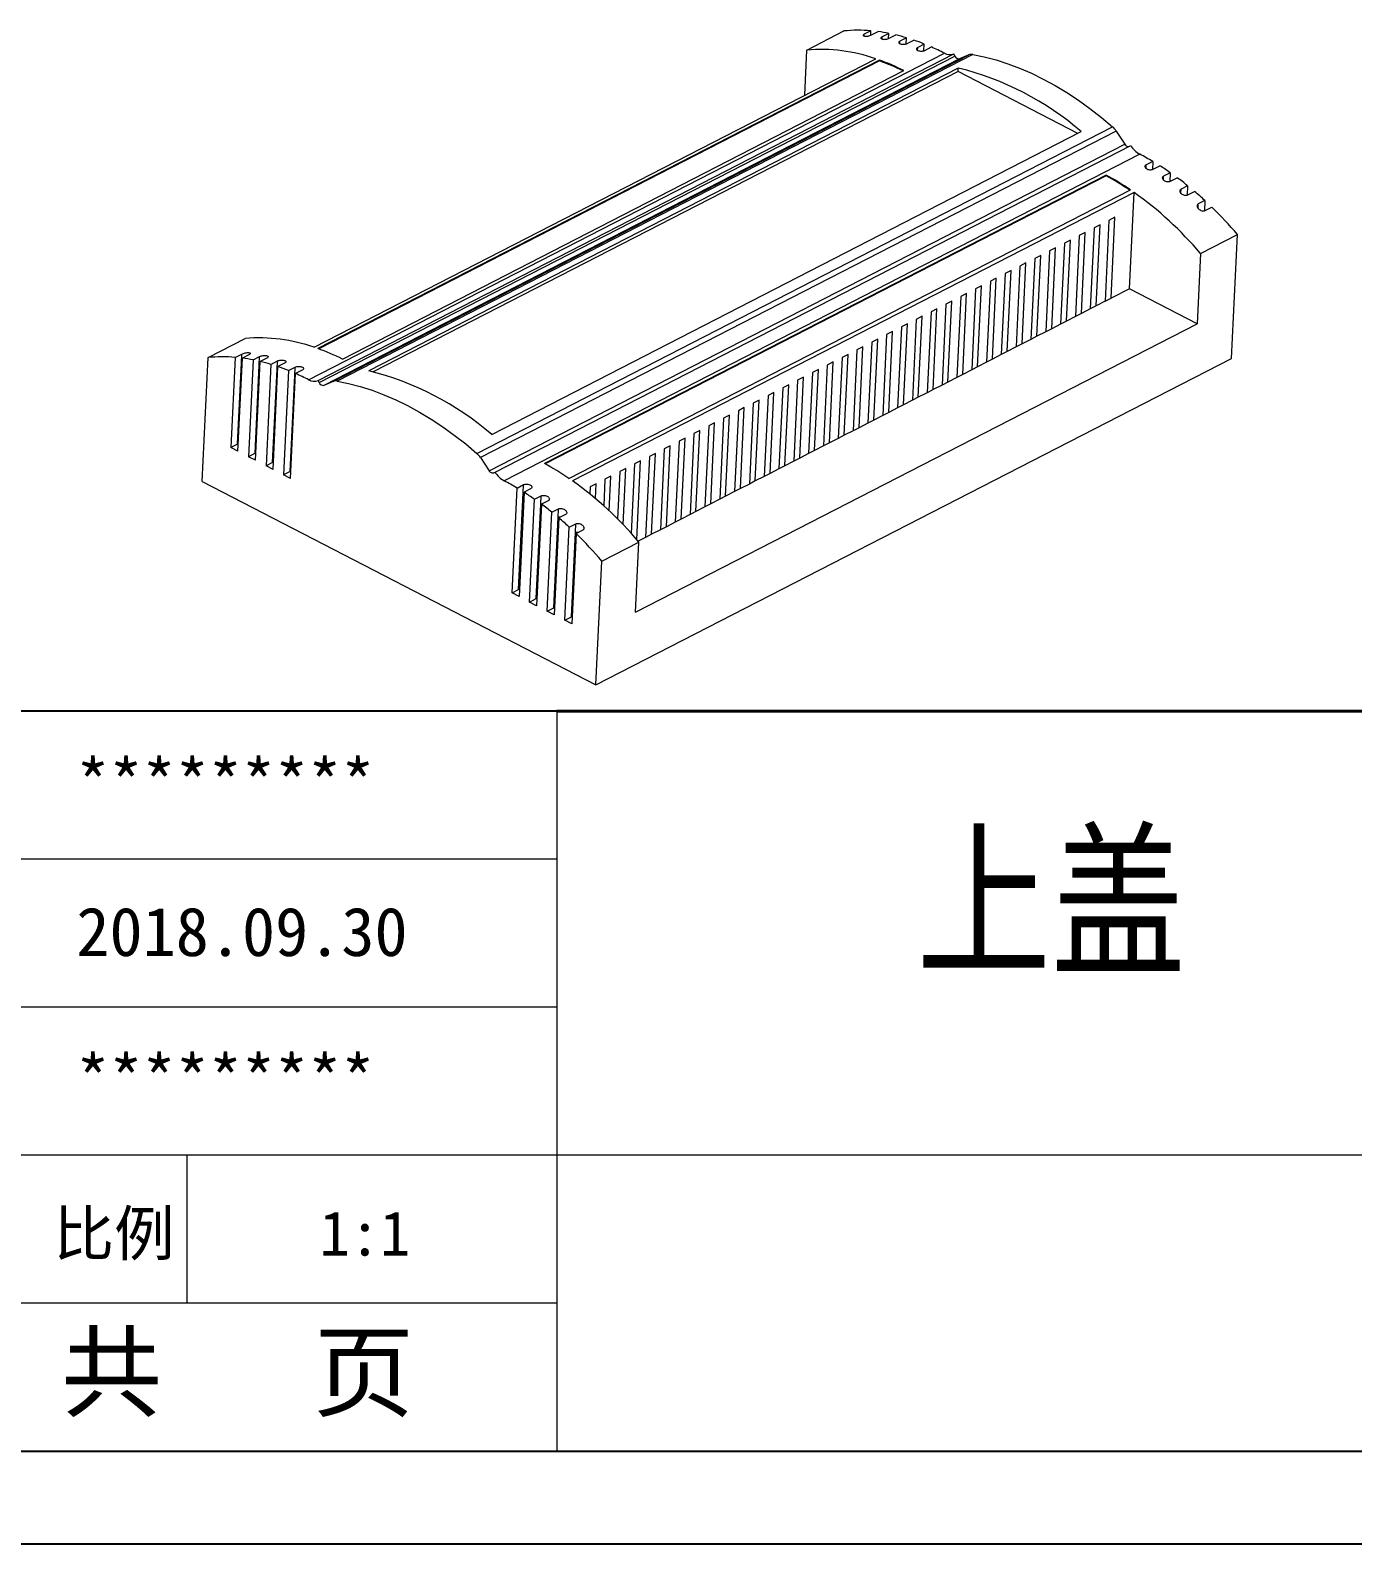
# Model space of a CAD drawing. Header units: inches. Extents: x 1153 to 3231, y 573 to 1137.
# Drawn here: x 1538.7 to 1730.7, y 573 to 792.8 of the extents above; entities that cross this region are included whole.
import ezdxf

# ---------------------------------------------------------------- set-up
doc = ezdxf.new("R2010")
doc.units = ezdxf.units.IN
doc.layers.add('文字', color=81, linetype='Continuous')
doc.layers.add('粗实线', color=7, linetype='Continuous', lineweight=30)
doc.layers.add('细实线', color=3, linetype='Continuous', lineweight=9)
doc.styles.get("Standard").update_dxf_attribs({"font": 'txt', "bigfont": 'gbcbig.shx'})
doc.styles.add('宋体', font='', dxfattribs={"width": 0.8, "height": 3.5})
doc.styles.get('宋体').set_extended_font_data('SimSun')

msp = doc.modelspace()

# ---------------------------------------------------------------- linework, layer by layer
at = {"color": 7, "linetype": 'Continuous', "lineweight": 15}
for p, q in [((1651.432, 789.885), (1656.813, 792.65)), ((1660.735, 792.673), (1659.779, 792.181)), ((1660.704, 792.019), (1660.735, 792.673)), ((1660.819, 792.069), (1661.776, 792.56)), ((1663.332, 792.305), (1662.376, 791.814)), ((1663.296, 791.54), (1663.332, 792.305)), ((1663.411, 791.589), (1664.367, 792.08)), ((1665.916, 791.662), (1664.959, 791.17)), ((1665.875, 790.791), (1665.916, 791.662)), ((1665.989, 790.839), (1666.946, 791.331)), ((1579.09, 741.996), (1671.399, 789.422)), ((1580.454, 741.894), (1672.763, 789.32)), ((1582.656, 741.752), (1674.965, 789.177)), ((1675.521, 789.23), (1583.211, 741.805)), ((1651.119, 783.309), (1651.432, 789.885)), ((1668.487, 790.758), (1667.531, 790.266)), ((1668.441, 789.786), (1668.487, 790.758)), ((1668.556, 789.834), (1669.513, 790.325)), ((1672.938, 789.007), (1672.763, 789.32)), ((1674.965, 789.177), (1673.619, 788.613)), ((1579.888, 746.713), (1661.437, 788.61)), ((1661.963, 788.427), (1580.415, 746.53)), ((1661.971, 788.301), (1580.564, 746.477)), ((1580.628, 741.581), (1672.938, 789.007)), ((1673.619, 788.613), (1581.309, 741.187)), ((1583.99, 745.004), (1665.538, 786.901)), ((1673.421, 787.266), (1587.807, 743.281)), ((1661.971, 788.301), (1661.963, 788.427)), ((1673.397, 786.77), (1673.421, 787.266)), ((1673.397, 786.77), (1588.459, 743.132)), ((1690.789, 777.777), (1673.397, 786.77)), ((1603.532, 731.297), (1695.841, 778.723)), ((1696.365, 778.112), (1604.055, 730.686)), ((1696.365, 778.112), (1697.595, 776.215)), ((1605.285, 728.789), (1697.595, 776.215)), ((1605.669, 734.045), (1691.282, 778.03)), ((1606.165, 728.599), (1698.475, 776.025)), ((1699.782, 774.745), (1607.473, 727.32)), ((1701.663, 773.7), (1700.706, 773.209)), ((1701.663, 773.7), (1701.607, 772.541)), ((1694.882, 771.727), (1613.333, 729.831)), ((1694.874, 771.608), (1613.443, 729.772)), ((1694.874, 771.608), (1694.882, 771.727)), ((1701.722, 772.586), (1702.679, 773.077)), ((1704.199, 772.067), (1703.243, 771.576)), ((1704.199, 772.067), (1704.139, 770.808)), ((1616.879, 727.675), (1698.427, 769.572)), ((1704.254, 770.851), (1705.21, 771.343)), ((1706.724, 770.178), (1705.767, 769.686)), ((1706.724, 770.178), (1706.659, 768.816)), ((1706.773, 768.856), (1707.73, 769.348)), ((1698.945, 769.215), (1617.397, 727.318)), ((1698.278, 755.211), (1698.945, 769.215)), ((1709.235, 768.019), (1708.279, 767.528)), ((1709.235, 768.019), (1709.165, 766.548)), ((1695.299, 765.149), (1694.739, 753.392)), ((1696.16, 765.591), (1695.299, 765.149)), ((1695.6, 753.834), (1696.16, 765.591)), ((1709.28, 766.585), (1710.236, 767.076)), ((1690.994, 762.937), (1690.434, 751.181)), ((1691.855, 763.379), (1690.994, 762.937)), ((1691.295, 751.623), (1691.855, 763.379)), ((1693.146, 764.043), (1692.587, 752.286)), ((1694.007, 764.485), (1693.146, 764.043)), ((1693.448, 752.729), (1694.007, 764.485)), ((1708.588, 760.331), (1713.968, 763.095)), ((1713.111, 745.095), (1713.968, 763.095)), ((1686.689, 760.725), (1686.13, 748.969)), ((1687.55, 761.168), (1686.689, 760.725)), ((1686.991, 749.411), (1687.55, 761.168)), ((1688.842, 761.831), (1688.282, 750.075)), ((1689.703, 762.274), (1688.842, 761.831)), ((1689.143, 750.517), (1689.703, 762.274)), ((1682.385, 758.514), (1681.825, 746.757)), ((1683.246, 758.956), (1682.385, 758.514)), ((1682.686, 747.2), (1683.246, 758.956)), ((1684.537, 759.62), (1683.978, 747.863)), ((1685.398, 760.062), (1684.537, 759.62)), ((1684.838, 748.306), (1685.398, 760.062)), ((1708.588, 760.331), (1708.102, 750.131)), ((1678.08, 756.302), (1677.521, 744.546)), ((1678.941, 756.745), (1678.08, 756.302)), ((1678.382, 744.988), (1678.941, 756.745)), ((1680.233, 757.408), (1679.673, 745.652)), ((1681.093, 757.85), (1680.233, 757.408)), ((1680.534, 746.094), (1681.093, 757.85)), ((1673.776, 754.091), (1673.216, 742.334)), ((1674.637, 754.533), (1673.776, 754.091)), ((1674.077, 742.777), (1674.637, 754.533)), ((1675.928, 755.197), (1675.368, 743.44)), ((1676.789, 755.639), (1675.928, 755.197)), ((1676.229, 743.882), (1676.789, 755.639)), ((1698.278, 755.211), (1695.6, 753.834)), ((1708.102, 750.131), (1698.278, 755.211)), ((1669.471, 751.879), (1668.911, 740.123)), ((1670.332, 752.322), (1669.471, 751.879)), ((1669.772, 740.565), (1670.332, 752.322)), ((1671.623, 752.985), (1671.064, 741.229)), ((1672.484, 753.427), (1671.623, 752.985)), ((1671.925, 741.671), (1672.484, 753.427)), ((1692.587, 752.286), (1691.295, 751.623)), ((1693.448, 752.729), (1692.587, 752.286)), ((1694.739, 753.392), (1693.448, 752.729)), ((1694.739, 753.392), (1695.6, 753.834)), ((1626.554, 708.234), (1708.102, 750.131)), ((1665.166, 749.668), (1664.607, 737.911)), ((1666.027, 750.11), (1665.166, 749.668)), ((1665.468, 738.353), (1666.027, 750.11)), ((1667.319, 750.773), (1666.759, 739.017)), ((1668.18, 751.216), (1667.319, 750.773)), ((1667.62, 739.459), (1668.18, 751.216)), ((1688.282, 750.075), (1686.991, 749.411)), ((1689.143, 750.517), (1688.282, 750.075)), ((1690.434, 751.181), (1689.143, 750.517)), ((1691.295, 751.623), (1690.434, 751.181)), ((1564.503, 745.224), (1569.884, 747.989)), ((1660.862, 747.456), (1660.302, 735.7)), ((1661.723, 747.898), (1660.862, 747.456)), ((1661.163, 736.142), (1661.723, 747.898)), ((1663.014, 748.562), (1662.455, 736.805)), ((1663.875, 749.004), (1663.014, 748.562)), ((1663.315, 737.248), (1663.875, 749.004)), ((1683.978, 747.863), (1682.686, 747.2)), ((1684.838, 748.306), (1683.978, 747.863)), ((1686.13, 748.969), (1684.838, 748.306)), ((1686.991, 749.411), (1686.13, 748.969)), ((1563.646, 727.225), (1564.503, 745.224)), ((1568.426, 745.247), (1567.802, 732.145)), ((1568.426, 745.247), (1569.382, 745.738)), ((1568.823, 731.618), (1569.466, 745.135)), ((1569.321, 744.458), (1569.382, 745.738)), ((1570.423, 745.626), (1569.466, 745.135)), ((1571.023, 744.88), (1571.979, 745.371)), ((1571.92, 744.127), (1571.979, 745.371)), ((1573.014, 745.146), (1572.058, 744.654)), ((1656.557, 745.245), (1655.998, 733.488)), ((1657.418, 745.687), (1656.557, 745.245)), ((1656.859, 733.93), (1657.418, 745.687)), ((1658.71, 746.35), (1658.15, 734.594)), ((1659.57, 746.793), (1658.71, 746.35)), ((1659.011, 735.036), (1659.57, 746.793)), ((1679.673, 745.652), (1678.382, 744.988)), ((1680.534, 746.094), (1679.673, 745.652)), ((1681.825, 746.757), (1680.534, 746.094)), ((1682.686, 747.2), (1681.825, 746.757)), ((1568.759, 732.637), (1569.321, 744.458)), ((1571.023, 744.88), (1570.354, 730.826)), ((1571.31, 731.317), (1571.92, 744.127)), ((1571.374, 730.298), (1572.058, 744.654)), ((1573.606, 744.236), (1572.905, 729.506)), ((1573.606, 744.236), (1574.563, 744.728)), ((1573.862, 729.998), (1574.505, 743.507)), ((1573.926, 728.979), (1574.636, 743.905)), ((1574.505, 743.507), (1574.563, 744.728)), ((1575.593, 744.397), (1574.636, 743.905)), ((1576.178, 743.332), (1575.457, 728.187)), ((1576.178, 743.332), (1577.134, 743.823)), ((1577.077, 742.618), (1577.134, 743.823)), ((1578.159, 743.391), (1577.203, 742.899)), ((1620.802, 697.67), (1713.111, 745.095)), ((1652.253, 743.033), (1651.693, 731.277)), ((1653.114, 743.475), (1652.253, 743.033)), ((1652.554, 731.719), (1653.114, 743.475)), ((1654.405, 744.139), (1653.845, 732.382)), ((1655.266, 744.581), (1654.405, 744.139)), ((1654.706, 732.825), (1655.266, 744.581)), ((1675.368, 743.44), (1674.077, 742.777)), ((1676.229, 743.882), (1675.368, 743.44)), ((1677.521, 744.546), (1676.229, 743.882)), ((1678.382, 744.988), (1677.521, 744.546)), ((1576.413, 728.679), (1577.077, 742.618)), ((1576.477, 727.659), (1577.203, 742.899)), ((1580.628, 741.581), (1580.454, 741.894)), ((1582.656, 741.752), (1581.309, 741.187)), ((1647.948, 740.821), (1647.388, 729.065)), ((1648.809, 741.264), (1647.948, 740.821)), ((1648.249, 729.507), (1648.809, 741.264)), ((1650.1, 741.927), (1649.541, 730.171)), ((1650.961, 742.37), (1650.1, 741.927)), ((1650.402, 730.613), (1650.961, 742.37)), ((1671.064, 741.229), (1669.772, 740.565)), ((1671.925, 741.671), (1671.064, 741.229)), ((1673.216, 742.334), (1671.925, 741.671)), ((1674.077, 742.777), (1673.216, 742.334)), ((1643.643, 738.61), (1643.084, 726.853)), ((1644.504, 739.052), (1643.643, 738.61)), ((1643.945, 727.296), (1644.504, 739.052)), ((1645.796, 739.716), (1645.236, 727.959)), ((1646.657, 740.158), (1645.796, 739.716)), ((1646.097, 728.401), (1646.657, 740.158)), ((1666.759, 739.017), (1665.468, 738.353)), ((1667.62, 739.459), (1666.759, 739.017)), ((1668.911, 740.123), (1667.62, 739.459)), ((1669.772, 740.565), (1668.911, 740.123)), ((1639.339, 736.398), (1638.779, 724.642)), ((1640.2, 736.841), (1639.339, 736.398)), ((1639.64, 725.084), (1640.2, 736.841)), ((1641.491, 737.504), (1640.932, 725.748)), ((1642.352, 737.946), (1641.491, 737.504)), ((1641.792, 726.19), (1642.352, 737.946)), ((1662.455, 736.805), (1661.163, 736.142)), ((1663.315, 737.248), (1662.455, 736.805)), ((1664.607, 737.911), (1663.315, 737.248)), ((1665.468, 738.353), (1664.607, 737.911)), ((1571.572, 734.449), (1571.462, 734.506)), ((1635.034, 734.187), (1634.475, 722.43)), ((1635.895, 734.629), (1635.034, 734.187)), ((1635.336, 722.873), (1635.895, 734.629)), ((1637.187, 735.293), (1636.627, 723.536)), ((1638.047, 735.735), (1637.187, 735.293)), ((1637.488, 723.978), (1638.047, 735.735)), ((1658.15, 734.594), (1656.859, 733.93)), ((1659.011, 735.036), (1658.15, 734.594)), ((1660.302, 735.7), (1659.011, 735.036)), ((1661.163, 736.142), (1660.302, 735.7)), ((1568.759, 732.637), (1567.802, 732.145)), ((1568.823, 731.618), (1567.802, 732.145)), ((1568.868, 732.58), (1568.759, 732.637)), ((1574.075, 732.116), (1573.96, 732.057)), ((1574.123, 733.13), (1574.014, 733.187)), ((1630.73, 731.975), (1630.17, 720.219)), ((1631.591, 732.417), (1630.73, 731.975)), ((1631.031, 720.661), (1631.591, 732.417)), ((1632.882, 733.081), (1632.322, 721.324)), ((1633.743, 733.523), (1632.882, 733.081)), ((1633.183, 721.767), (1633.743, 733.523)), ((1653.845, 732.382), (1652.554, 731.719)), ((1654.706, 732.825), (1653.845, 732.382)), ((1655.998, 733.488), (1654.706, 732.825)), ((1656.859, 733.93), (1655.998, 733.488)), ((1571.31, 731.317), (1570.354, 730.826)), ((1571.374, 730.298), (1570.354, 730.826)), ((1571.42, 731.261), (1571.31, 731.317)), ((1573.862, 729.998), (1572.905, 729.506)), ((1573.972, 729.941), (1573.862, 729.998)), ((1576.675, 731.81), (1576.565, 731.867)), ((1604.055, 730.686), (1605.285, 728.789)), ((1626.425, 729.764), (1625.945, 719.682)), ((1627.286, 730.206), (1626.425, 729.764)), ((1626.742, 718.78), (1627.286, 730.206)), ((1628.577, 730.869), (1628.018, 719.113)), ((1629.438, 731.312), (1628.577, 730.869)), ((1628.879, 719.555), (1629.438, 731.312)), ((1649.541, 730.171), (1648.249, 729.507)), ((1650.402, 730.613), (1649.541, 730.171)), ((1651.693, 731.277), (1650.402, 730.613)), ((1652.554, 731.719), (1651.693, 731.277)), ((1573.926, 728.979), (1572.905, 729.506)), ((1576.413, 728.679), (1575.457, 728.187)), ((1576.477, 727.659), (1575.457, 728.187)), ((1576.523, 728.622), (1576.413, 728.679)), ((1605.97, 728.477), (1606.165, 728.599)), ((1622.12, 727.552), (1621.937, 723.694)), ((1622.981, 727.994), (1622.12, 727.552)), ((1622.741, 722.954), (1622.981, 727.994)), ((1624.273, 728.658), (1623.946, 721.787)), ((1625.134, 729.1), (1624.273, 728.658)), ((1624.747, 720.97), (1625.134, 729.1)), ((1645.236, 727.959), (1643.945, 727.296)), ((1646.097, 728.401), (1645.236, 727.959)), ((1647.388, 729.065), (1646.097, 728.401)), ((1648.249, 729.507), (1647.388, 729.065)), ((1563.646, 727.225), (1620.802, 697.67)), ((1608.627, 711.035), (1609.353, 726.275)), ((1609.353, 726.275), (1610.309, 726.766)), ((1609.584, 711.526), (1610.252, 725.564)), ((1610.369, 725.652), (1609.648, 710.507)), ((1610.252, 725.564), (1610.309, 726.766)), ((1611.325, 726.143), (1610.369, 725.652)), ((1619.968, 726.446), (1619.919, 725.416)), ((1620.829, 726.889), (1619.968, 726.446)), ((1620.727, 724.749), (1620.829, 726.889)), ((1640.932, 725.748), (1639.64, 725.084)), ((1641.792, 726.19), (1640.932, 725.748)), ((1643.084, 726.853), (1641.792, 726.19)), ((1643.945, 727.296), (1643.084, 726.853)), ((1611.179, 709.715), (1611.889, 724.642)), ((1611.889, 724.642), (1612.846, 725.133)), ((1612.136, 710.207), (1612.788, 723.92)), ((1612.901, 723.917), (1612.2, 709.187)), ((1612.788, 723.92), (1612.846, 725.133)), ((1613.857, 724.409), (1612.901, 723.917)), ((1614.414, 722.752), (1615.371, 723.244)), ((1615.312, 722.01), (1615.371, 723.244)), ((1636.627, 723.536), (1635.336, 722.873)), ((1637.488, 723.978), (1636.627, 723.536)), ((1638.779, 724.642), (1637.488, 723.978)), ((1639.64, 725.084), (1638.779, 724.642)), ((1613.731, 708.396), (1614.414, 722.752)), ((1614.687, 708.887), (1615.312, 722.01)), ((1615.42, 721.922), (1614.751, 707.868)), ((1616.377, 722.413), (1615.42, 721.922)), ((1616.926, 720.593), (1617.882, 721.085)), ((1617.822, 719.82), (1617.882, 721.085)), ((1632.322, 721.324), (1631.031, 720.661)), ((1633.183, 721.767), (1632.322, 721.324)), ((1634.475, 722.43), (1633.183, 721.767)), ((1635.336, 722.873), (1634.475, 722.43)), ((1616.282, 707.076), (1616.926, 720.593)), ((1617.239, 707.568), (1617.822, 719.82)), ((1617.926, 719.65), (1617.303, 706.549)), ((1618.883, 720.142), (1617.926, 719.65)), ((1628.018, 719.113), (1626.934, 718.556)), ((1628.879, 719.555), (1628.018, 719.113)), ((1630.17, 720.219), (1628.879, 719.555)), ((1631.031, 720.661), (1630.17, 720.219)), ((1621.659, 715.669), (1627.039, 718.434)), ((1626.554, 708.234), (1627.039, 718.434)), ((1620.802, 697.67), (1621.659, 715.669)), ((1608.627, 711.035), (1609.584, 711.526)), ((1609.648, 710.507), (1608.627, 711.035)), ((1609.694, 711.469), (1609.584, 711.526)), ((1611.179, 709.715), (1612.136, 710.207)), ((1612.245, 710.15), (1612.136, 710.207)), ((1614.839, 712.076), (1614.949, 712.019)), ((1617.391, 710.757), (1617.5, 710.7)), ((1612.2, 709.187), (1611.179, 709.715)), ((1613.731, 708.396), (1614.687, 708.887)), ((1614.751, 707.868), (1613.731, 708.396)), ((1614.797, 708.83), (1614.687, 708.887)), ((1616.282, 707.076), (1617.239, 707.568)), ((1617.303, 706.549), (1616.282, 707.076)), ((1617.349, 707.511), (1617.239, 707.568))]:
    msp.add_line(p, q, dxfattribs=at)
at = {"color": 8, "linetype": 'Continuous', "lineweight": 15}
for p, q in [((1659.765, 791.895), (1659.779, 792.181)), ((1662.36, 791.478), (1662.376, 791.814)), ((1664.941, 790.787), (1664.959, 791.17)), ((1667.51, 789.838), (1667.531, 790.266)), ((1700.682, 772.697), (1700.706, 773.209)), ((1703.216, 771.019), (1703.243, 771.576)), ((1705.738, 769.083), (1705.767, 769.686)), ((1708.248, 766.875), (1708.279, 767.528))]:
    msp.add_line(p, q, dxfattribs=at)
for p, q in [((1615.142, 693.889), (1453.898, 693.889)), ((1173.564, 586.394), (1937.628, 586.394)), ((1152.911, 572.957), (1951.065, 572.957))]:
    msp.add_line(p, q)
at = {"color": 7, "linetype": 'Continuous', "lineweight": 15, "flags": 128}
for points in [[(1675.521, 789.23), (1677.204, 788.888), (1678.902, 788.444), (1680.61, 787.899), (1682.326, 787.255), (1684.044, 786.512), (1685.762, 785.672), (1687.475, 784.738), (1689.18, 783.711), (1690.873, 782.593), (1692.55, 781.387), (1694.207, 780.096), (1695.841, 778.723)], [(1583.211, 741.805), (1584.894, 741.463), (1586.592, 741.019), (1588.301, 740.474), (1590.016, 739.829), (1591.734, 739.086), (1593.452, 738.247), (1595.165, 737.312), (1596.87, 736.285), (1598.563, 735.167), (1600.24, 733.961), (1601.897, 732.67), (1603.532, 731.297)], [(1605.97, 728.477), (1605.894, 728.444), (1605.81, 728.433), (1605.72, 728.443), (1605.627, 728.475), (1605.534, 728.528), (1605.444, 728.6), (1605.36, 728.688), (1605.285, 728.789)]]:
    msp.add_lwpolyline(points, dxfattribs=at)
at = {"color": 7, "linetype": 'Continuous', "lineweight": 15}
for centre, radius, start, end in [((1658.896, 771.685), 21.068, 84.99136, 95.675), ((1658.571, 768.105), 24.664, 78.8698, 82.53442), ((1657.927, 765.157), 27.682, 73.22697, 76.54776), ((1656.888, 761.927), 31.076, 68.08317, 71.11548), ((1653.485, 766.116), 23.858, 70.53242, 94.9375), ((1655.334, 758.27), 35.051, 62.71899, 66.13885), ((1672.183, 790.732), 1.526, 239.09324, 292.33279), ((1675.333, 788.26), 0.988, 79.06305, 111.85021), ((1650.782, 757.291), 33.083, 63.50931, 70.24584), ((1650.847, 757.321), 32.917, 63.72949, 70.24872), ((1673.518, 789.225), 0.62, 200.53635, 279.29193), ((1663.115, 745.446), 43.072, 49.15806, 76.15539), ((1693.912, 776.539), 2.914, 32.66445, 48.537), ((1698.159, 776.487), 0.626, 205.74341, 269.61065), ((1701.496, 777.805), 3.506, 210.51023, 240.75433), ((1682.213, 740.923), 38.114, 59.31634, 62.5504), ((1675.871, 736.374), 40.032, 55.88824, 61.66128), ((1675.793, 736.336), 40.211, 55.74518, 61.6596), ((1679.927, 737.176), 42.503, 55.17479, 57.63575), ((1677.485, 733.768), 46.697, 51.23433, 53.57768), ((1674.832, 730.551), 50.867, 47.44179, 49.70345), ((1668.816, 726.838), 51.995, 40.10118, 54.58753), ((1670.849, 726.412), 56.612, 40.38882, 45.91373), ((1571.937, 724.219), 23.858, 70.53242, 94.9375), ((1566.586, 724.259), 21.068, 84.99136, 95.675), ((1566.261, 720.68), 24.664, 78.8698, 82.53442), ((1569.233, 715.395), 33.083, 63.50931, 70.24584), ((1565.618, 717.732), 27.682, 73.22697, 76.54776), ((1564.578, 714.501), 31.076, 68.08317, 71.11548), ((1577.501, 701.46), 43.072, 49.15806, 76.15539), ((1563.024, 710.845), 35.051, 62.71899, 66.13885), ((1579.874, 743.306), 1.526, 239.09324, 292.33279), ((1581.209, 741.799), 0.62, 200.53635, 279.29193), ((1583.023, 740.834), 0.988, 79.06305, 111.85021), ((1601.602, 729.113), 2.914, 32.66445, 48.537), ((1594.245, 694.439), 40.211, 55.74518, 61.6596), ((1609.186, 730.379), 3.506, 210.51023, 240.75433), ((1589.904, 693.497), 38.114, 59.31634, 62.5504), ((1587.617, 689.751), 42.503, 55.17479, 57.63575), ((1587.268, 684.941), 51.995, 40.10118, 54.58753), ((1585.175, 686.342), 46.697, 51.23433, 53.57768), ((1582.522, 683.125), 50.867, 47.44179, 49.70345), ((1578.539, 678.986), 56.612, 40.38882, 45.91373)]:
    msp.add_arc(centre, radius, start, end, dxfattribs=at)
for points, knots in [([(1659.779, 792.181), (1659.714, 792.148), (1659.664, 792.114), (1659.601, 792.048), (1659.588, 792.018), (1659.604, 791.937), (1659.687, 791.9), (1659.888, 791.878), (1659.965, 791.877), (1660.135, 791.886), (1660.227, 791.896), (1660.412, 791.929), (1660.505, 791.951), (1660.676, 792.005), (1660.755, 792.036), (1660.819, 792.069)], [0, 0, 0, 0, 0.125, 0.125, 0.25, 0.25, 0.5, 0.5, 0.625, 0.625, 0.75, 0.75, 0.875, 0.875, 1, 1, 1, 1]), ([(1662.376, 791.814), (1662.312, 791.781), (1662.262, 791.746), (1662.199, 791.675), (1662.185, 791.64), (1662.198, 791.544), (1662.281, 791.49), (1662.482, 791.446), (1662.56, 791.438), (1662.732, 791.434), (1662.824, 791.439), (1663.008, 791.461), (1663.101, 791.479), (1663.27, 791.527), (1663.347, 791.556), (1663.411, 791.589)], [0, 0, 0, 0, 0.125, 0.125, 0.25, 0.25, 0.5, 0.5, 0.625, 0.625, 0.75, 0.75, 0.875, 0.875, 1, 1, 1, 1]), ([(1664.959, 791.17), (1664.896, 791.138), (1664.847, 791.102), (1664.783, 791.026), (1664.769, 790.987), (1664.78, 790.875), (1664.861, 790.808), (1665.064, 790.743), (1665.143, 790.727), (1665.315, 790.711), (1665.407, 790.71), (1665.59, 790.723), (1665.682, 790.737), (1665.85, 790.779), (1665.927, 790.807), (1665.989, 790.839)], [0, 0, 0, 0, 0.125, 0.125, 0.25, 0.25, 0.5, 0.5, 0.625, 0.625, 0.75, 0.75, 0.875, 0.875, 1, 1, 1, 1]), ([(1667.531, 790.266), (1667.468, 790.234), (1667.419, 790.196), (1667.354, 790.116), (1667.34, 790.073), (1667.349, 789.947), (1667.43, 789.866), (1667.633, 789.781), (1667.712, 789.759), (1667.884, 789.73), (1667.976, 789.724), (1668.159, 789.728), (1668.251, 789.738), (1668.417, 789.775), (1668.493, 789.801), (1668.556, 789.834)], [0, 0, 0, 0, 0.125, 0.125, 0.25, 0.25, 0.5, 0.5, 0.625, 0.625, 0.75, 0.75, 0.875, 0.875, 1, 1, 1, 1]), ([(1700.706, 773.209), (1700.643, 773.176), (1700.594, 773.137), (1700.529, 773.047), (1700.514, 772.997), (1700.522, 772.844), (1700.602, 772.738), (1700.804, 772.615), (1700.882, 772.581), (1701.053, 772.53), (1701.144, 772.513), (1701.326, 772.499), (1701.417, 772.503), (1701.583, 772.53), (1701.66, 772.554), (1701.722, 772.586)], [0, 0, 0, 0, 0.125, 0.125, 0.25, 0.25, 0.5, 0.5, 0.625, 0.625, 0.75, 0.75, 0.875, 0.875, 1, 1, 1, 1]), ([(1703.243, 771.576), (1703.179, 771.543), (1703.13, 771.502), (1703.065, 771.406), (1703.05, 771.352), (1703.059, 771.186), (1703.138, 771.067), (1703.338, 770.925), (1703.415, 770.884), (1703.585, 770.821), (1703.676, 770.798), (1703.857, 770.775), (1703.948, 770.775), (1704.114, 770.797), (1704.191, 770.819), (1704.254, 770.851)], [0, 0, 0, 0, 0.125, 0.125, 0.25, 0.25, 0.5, 0.5, 0.625, 0.625, 0.75, 0.75, 0.875, 0.875, 1, 1, 1, 1]), ([(1705.767, 769.686), (1705.703, 769.654), (1705.653, 769.61), (1705.588, 769.508), (1705.573, 769.45), (1705.583, 769.269), (1705.662, 769.137), (1705.859, 768.976), (1705.935, 768.929), (1706.103, 768.853), (1706.193, 768.824), (1706.374, 768.791), (1706.465, 768.786), (1706.633, 768.802), (1706.71, 768.824), (1706.773, 768.856)], [0, 0, 0, 0, 0.125, 0.125, 0.25, 0.25, 0.5, 0.5, 0.625, 0.625, 0.75, 0.75, 0.875, 0.875, 1, 1, 1, 1]), ([(1708.279, 767.528), (1708.214, 767.495), (1708.164, 767.449), (1708.098, 767.339), (1708.084, 767.277), (1708.095, 767.079), (1708.174, 766.935), (1708.368, 766.754), (1708.442, 766.701), (1708.608, 766.611), (1708.696, 766.576), (1708.877, 766.532), (1708.968, 766.522), (1709.137, 766.532), (1709.215, 766.552), (1709.28, 766.585)], [0, 0, 0, 0, 0.125, 0.125, 0.25, 0.25, 0.5, 0.5, 0.625, 0.625, 0.75, 0.75, 0.875, 0.875, 1, 1, 1, 1]), ([(1569.382, 745.738), (1569.446, 745.771), (1569.525, 745.803), (1569.697, 745.859), (1569.79, 745.883), (1569.976, 745.919), (1570.067, 745.931), (1570.236, 745.942), (1570.314, 745.941), (1570.447, 745.927), (1570.502, 745.913), (1570.579, 745.875), (1570.603, 745.851), (1570.613, 745.794), (1570.6, 745.761), (1570.537, 745.694), (1570.487, 745.659), (1570.423, 745.626)], [0, 0, 0, 0, 0.125, 0.125, 0.25, 0.25, 0.375, 0.375, 0.5, 0.5, 0.625, 0.625, 0.75, 0.75, 0.875, 0.875, 1, 1, 1, 1]), ([(1571.979, 745.371), (1572.042, 745.404), (1572.12, 745.434), (1572.29, 745.483), (1572.382, 745.503), (1572.567, 745.528), (1572.659, 745.534), (1572.83, 745.532), (1572.908, 745.524), (1573.041, 745.495), (1573.096, 745.474), (1573.174, 745.422), (1573.196, 745.391), (1573.205, 745.324), (1573.191, 745.287), (1573.127, 745.215), (1573.078, 745.179), (1573.014, 745.146)], [0, 0, 0, 0, 0.125, 0.125, 0.25, 0.25, 0.375, 0.375, 0.5, 0.5, 0.625, 0.625, 0.75, 0.75, 0.875, 0.875, 1, 1, 1, 1]), ([(1569.321, 744.458), (1569.348, 744.472), (1569.382, 744.489), (1569.427, 744.505), (1569.436, 744.508)], [0, 0, 0, 0, 0.7848992, 1, 1, 1, 1]), ([(1571.92, 744.127), (1571.943, 744.139), (1571.977, 744.156), (1572.021, 744.17), (1572.035, 744.175)], [0, 0, 0, 0, 0.68367512, 1, 1, 1, 1]), ([(1574.505, 743.507), (1574.525, 743.518), (1574.559, 743.536), (1574.603, 743.548), (1574.62, 743.553)], [0, 0, 0, 0, 0.6132424, 1, 1, 1, 1]), ([(1574.563, 744.728), (1574.626, 744.76), (1574.702, 744.788), (1574.871, 744.832), (1574.962, 744.848), (1575.147, 744.864), (1575.239, 744.864), (1575.41, 744.849), (1575.489, 744.834), (1575.623, 744.792), (1575.678, 744.763), (1575.754, 744.698), (1575.777, 744.661), (1575.784, 744.584), (1575.769, 744.543), (1575.705, 744.466), (1575.656, 744.429), (1575.593, 744.397)], [0, 0, 0, 0, 0.125, 0.125, 0.25, 0.25, 0.375, 0.375, 0.5, 0.5, 0.625, 0.625, 0.75, 0.75, 0.875, 0.875, 1, 1, 1, 1]), ([(1577.134, 743.823), (1577.197, 743.855), (1577.273, 743.882), (1577.44, 743.921), (1577.531, 743.933), (1577.716, 743.94), (1577.807, 743.934), (1577.979, 743.908), (1578.059, 743.886), (1578.192, 743.83), (1578.247, 743.794), (1578.323, 743.717), (1578.344, 743.674), (1578.351, 743.587), (1578.336, 743.543), (1578.271, 743.461), (1578.223, 743.423), (1578.159, 743.391)], [0, 0, 0, 0, 0.125, 0.125, 0.25, 0.25, 0.375, 0.375, 0.5, 0.5, 0.625, 0.625, 0.75, 0.75, 0.875, 0.875, 1, 1, 1, 1]), ([(1577.077, 742.618), (1577.096, 742.628), (1577.129, 742.645), (1577.173, 742.656), (1577.191, 742.661)], [0, 0, 0, 0, 0.57109938, 1, 1, 1, 1]), ([(1610.252, 725.564), (1610.271, 725.574), (1610.301, 725.589), (1610.339, 725.598), (1610.354, 725.601)], [0, 0, 0, 0, 0.6301949, 1, 1, 1, 1]), ([(1610.309, 726.766), (1610.372, 726.798), (1610.448, 726.823), (1610.615, 726.852), (1610.705, 726.857), (1610.889, 726.846), (1610.981, 726.83), (1611.152, 726.78), (1611.23, 726.746), (1611.363, 726.664), (1611.417, 726.617), (1611.491, 726.517), (1611.512, 726.463), (1611.518, 726.359), (1611.502, 726.308), (1611.438, 726.216), (1611.389, 726.176), (1611.325, 726.143)], [0, 0, 0, 0, 0.125, 0.125, 0.25, 0.25, 0.375, 0.375, 0.5, 0.5, 0.625, 0.625, 0.75, 0.75, 0.875, 0.875, 1, 1, 1, 1]), ([(1612.788, 723.92), (1612.809, 723.93), (1612.882, 723.964), (1612.975, 723.979), (1613.041, 723.989)], [0, 0, 0, 0, 0.28620058, 1, 1, 1, 1]), ([(1612.846, 725.133), (1612.909, 725.165), (1612.985, 725.189), (1613.153, 725.213), (1613.243, 725.213), (1613.427, 725.193), (1613.518, 725.171), (1613.688, 725.109), (1613.766, 725.068), (1613.896, 724.974), (1613.95, 724.92), (1614.024, 724.808), (1614.045, 724.749), (1614.05, 724.636), (1614.035, 724.58), (1613.97, 724.483), (1613.921, 724.441), (1613.857, 724.409)], [0, 0, 0, 0, 0.125, 0.125, 0.25, 0.25, 0.375, 0.375, 0.5, 0.5, 0.625, 0.625, 0.75, 0.75, 0.875, 0.875, 1, 1, 1, 1]), ([(1615.371, 723.244), (1615.434, 723.276), (1615.511, 723.298), (1615.68, 723.316), (1615.77, 723.313), (1615.954, 723.282), (1616.044, 723.254), (1616.212, 723.179), (1616.289, 723.132), (1616.418, 723.025), (1616.471, 722.965), (1616.544, 722.841), (1616.565, 722.776), (1616.57, 722.653), (1616.555, 722.594), (1616.49, 722.49), (1616.441, 722.446), (1616.377, 722.413)], [0, 0, 0, 0, 0.125, 0.125, 0.25, 0.25, 0.375, 0.375, 0.5, 0.5, 0.625, 0.625, 0.75, 0.75, 0.875, 0.875, 1, 1, 1, 1]), ([(1615.312, 722.01), (1615.335, 722.021), (1615.413, 722.056), (1615.547, 722.084), (1615.664, 722.073), (1615.706, 722.069)], [0, 0, 0, 0, 0.2148387, 0.716362, 1, 1, 1, 1]), ([(1617.882, 721.085), (1617.946, 721.118), (1618.025, 721.138), (1618.195, 721.15), (1618.286, 721.142), (1618.469, 721.1), (1618.559, 721.066), (1618.724, 720.977), (1618.8, 720.923), (1618.926, 720.803), (1618.978, 720.737), (1619.05, 720.601), (1619.071, 720.53), (1619.078, 720.396), (1619.063, 720.332), (1618.998, 720.222), (1618.948, 720.175), (1618.883, 720.142)], [0, 0, 0, 0, 0.125, 0.125, 0.25, 0.25, 0.375, 0.375, 0.5, 0.5, 0.625, 0.625, 0.75, 0.75, 0.875, 0.875, 1, 1, 1, 1]), ([(1617.822, 719.82), (1617.849, 719.832), (1617.929, 719.868), (1618.096, 719.886), (1618.246, 719.88), (1618.319, 719.853), (1618.32, 719.853)], [0, 0, 0, 0, 0.1988533, 0.591383, 0.9898804, 1, 1, 1, 1])]:
    msp.add_open_spline(points, degree=3, knots=knots, dxfattribs=at)
at = {"layer": '粗实线', "color": 7, "lineweight": 40}
msp.add_line((1937.628, 693.889), (1615.142, 693.889), dxfattribs=at)
at = {"layer": '细实线', "color": 7}
for p, q in [((1615.142, 693.889), (1615.142, 586.394)), ((1615.142, 672.39), (1453.898, 672.39)), ((1615.142, 650.891), (1453.898, 650.891)), ((1937.628, 629.392), (1453.898, 629.392)), ((1561.394, 629.392), (1561.394, 607.893)), ((1615.142, 607.893), (1453.898, 607.893))]:
    msp.add_line(p, q, dxfattribs=at)

# ---------------------------------------------------------------- texts
at = {"width": 4018.42848, "attachment_point": 1}
for s, insert, char_height in [('{\\fSimHei|b0|i0|c134|p49;*********}', (1545.359, 686.879), 7.07034), ('{\\fSimHei|b0|i0|c134|p49;2018.\\fSimHei|b0|i0|c0|p49;09\\fSimHei|b0|i0|c134|p49;.\\fSimHei|b0|i0|c0|p49;30}', (1545.359, 665.379), 7.070339), ('{\\fSimHei|b0|i0|c134|p49;*********}', (1545.359, 643.88), 7.07034)]:
    msp.add_mtext(s, dxfattribs=dict(at, insert=insert, char_height=char_height))
at = {"layer": '文字', "color": 0, "insert": (1667.33, 675.329), "char_height": 17.9159, "width": 229.04838, "attachment_point": 1, "style": '宋体'}
msp.add_mtext('上盖', dxfattribs=at)
at = {"layer": '细实线', "color": 7, "attachment_point": 1}
for s, insert, char_height, width in [('{\\fSimSun|b0|i0|c134|p54;比例}', (1542.044, 621.25), 6.44973, 28.31229), ('{\\fSimSun|b0|i0|c134|p54;1:1}', (1580.676, 621.25), 6.44973, 28.31229), ('{\\fSimSun|b0|i0|c134|p54; 共   页}', (1535.836, 603.284), 10.74954, 80.62157)]:
    msp.add_mtext(s, dxfattribs=dict(at, insert=insert, char_height=char_height, width=width))

doc.saveas('drawing.dxf')
